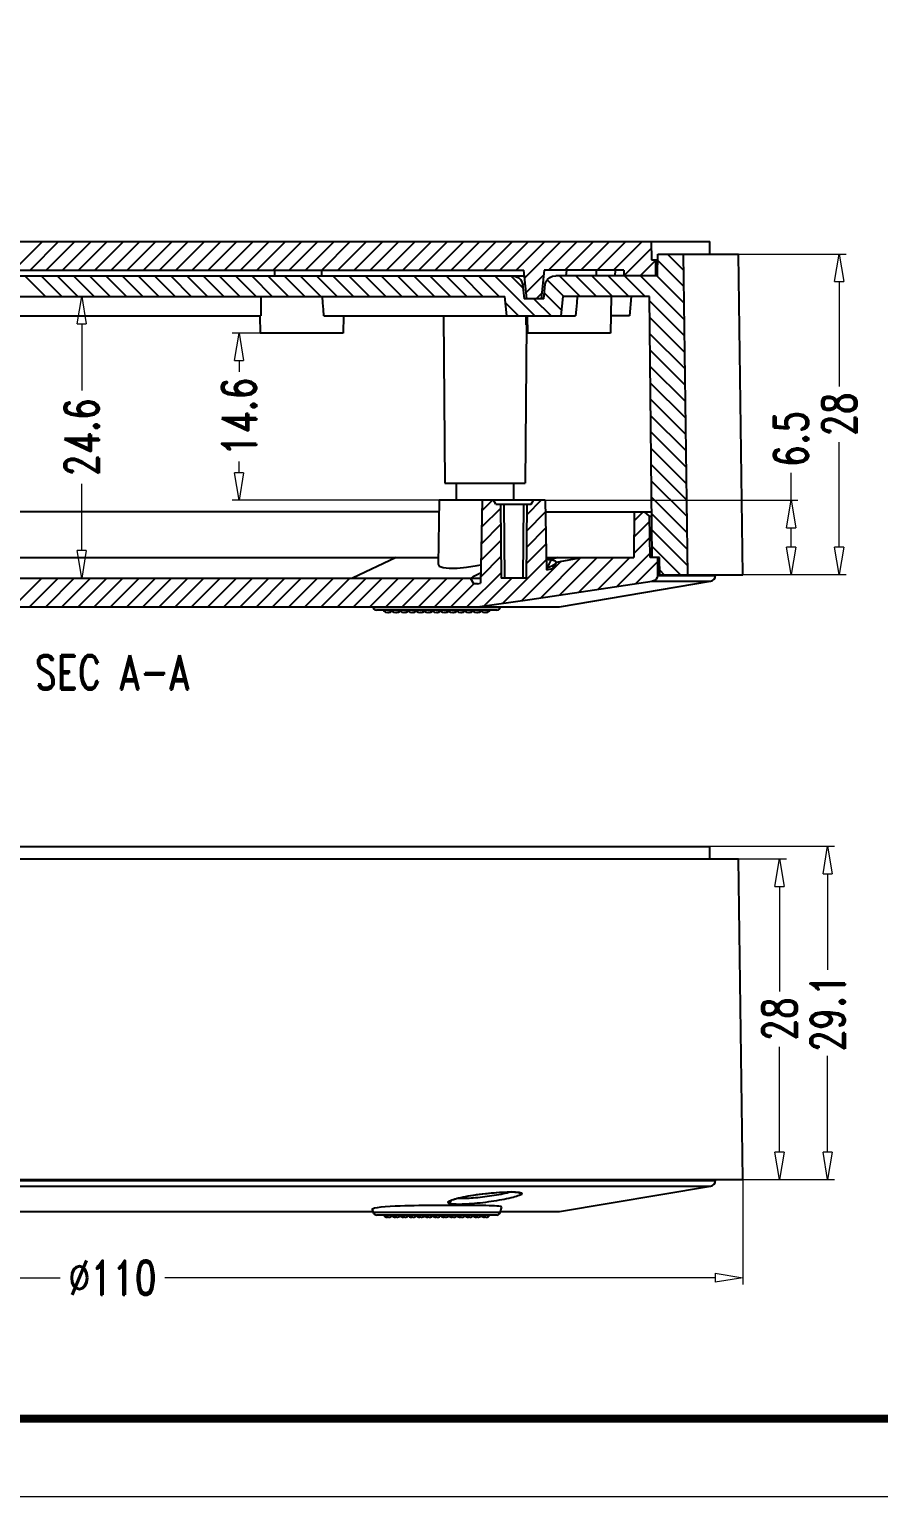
# Model space of a CAD drawing. Header units: millimetres. Extents: x 3608 to 4003, y 1445 to 1719.
# Drawn here: x 3673.8 to 3747.9, y 1444.6 to 1572.8 of the extents above; entities that cross this region are included whole.
import ezdxf
from ezdxf.enums import TextEntityAlignment as Align

# ---------------------------------------------------------------- set-up
doc = ezdxf.new("R2010")
doc.units = ezdxf.units.MM
doc.layers.add('06___PRT_ALL_SURFS', color=7, linetype='Continuous')
for name, color, linetype, lineweight in [('dim', 82, 'Continuous', 9), ('from', 7, 'Continuous', 13), ('hatch', 56, 'Continuous', 9)]:
    doc.layers.add(name, color=color, linetype=linetype, lineweight=lineweight)
doc.styles.add('ROMAND', font='romand.shx', dxfattribs={"width": 0.75, "bigfont": 'gbcbig.shx'})
doc.dimstyles.new('YanXiu', dxfattribs={"dimtxt": 2.5, "dimasz": 2.2, "dimexe": 1, "dimexo": 0, "dimgap": 0.66, "dimtad": 0, "dimzin": 9, "dimdsep": 46, "dimtxsty": 'ROMAND', "dimblk": 'CLOSEDBLANK', "dimcen": 0, "dimclrd": 3, "dimclre": 3, "dimclrt": 7, "dimazin": 2, "dimtfac": 1, "dimtofl": 0, "dimtmove": 0, "dimatfit": 3, "dimldrblk": 'CLOSEDBLANK', "dimfxl": 0, "dimlwd": 5, "dimlwe": 5, "dimarcsym": 0})

# ---------------------------------------------------------------- blocks, each defined once
blk = doc.blocks.new('_ClosedBlank')
at = {"color": 0, "linetype": 'ByBlock', "lineweight": -2}
for p, q in [((-1, 0.167), (0, 0)), ((-1, 0.167), (-1, -0.167)), ((0, 0), (-1, -0.167))]:
    blk.add_line(p, q, dxfattribs=at)
blk = doc.blocks.new('*D6')
at = {"layer": 'Defpoints', "color": 0}
for p in [(3718.81, 1531.65), (3740.28, 1531.65), (3736.06, 1525.15)]:
    blk.add_point(p, dxfattribs=at)
at = {"layer": 'dim', "color": 3, "lineweight": 5}
for p, q in [((3740.28, 1531.65), (3740.28, 1534.05)), ((3718.81, 1531.65), (3740.88, 1531.65)), ((3740.28, 1527.55), (3740.28, 1529.25)), ((3736.06, 1525.15), (3740.88, 1525.15))]:
    blk.add_line(p, q, dxfattribs=at)
at = {"layer": 'dim', "color": 3, "lineweight": 5, "xscale": 2.4, "yscale": 2.4, "zscale": 2.4}
for p, rotation in [((3740.28, 1531.65), 90), ((3740.28, 1525.15), 270)]:
    blk.add_blockref('_ClosedBlank', p, dxfattribs=dict(at, rotation=rotation))
at = {"layer": 'dim', "color": 7, "insert": (3740.28, 1537), "char_height": 3, "attachment_point": 5, "rotation": 90, "style": 'ROMAND'}
blk.add_mtext('6.5', dxfattribs=at)
blk = doc.blocks.new('*D7')
at = {"layer": 'Defpoints', "color": 0}
for p in [(3735.7, 1553.15), (3744.48, 1553.15), (3736.06, 1525.15)]:
    blk.add_point(p, dxfattribs=at)
at = {"layer": 'dim', "color": 3, "lineweight": 5}
for p, q in [((3735.7, 1553.15), (3745.08, 1553.15)), ((3744.48, 1550.75), (3744.48, 1541.57)), ((3744.48, 1527.55), (3744.48, 1536.73)), ((3736.06, 1525.15), (3745.08, 1525.15))]:
    blk.add_line(p, q, dxfattribs=at)
at = {"layer": 'dim', "color": 3, "lineweight": 5, "xscale": 2.4, "yscale": 2.4, "zscale": 2.4}
for p, rotation in [((3744.48, 1553.15), 90), ((3744.48, 1525.15), 270)]:
    blk.add_blockref('_ClosedBlank', p, dxfattribs=dict(at, rotation=rotation))
at = {"layer": 'dim', "color": 7, "insert": (3744.48, 1539.15), "char_height": 3, "attachment_point": 5, "rotation": 90, "style": 'ROMAND'}
blk.add_mtext('28', dxfattribs=at)
blk = doc.blocks.new('*D24')
at = {"layer": 'Defpoints', "color": 0}
for p in [(3626.06, 1472.32), (3736.06, 1472.32), (3736.06, 1463.74)]:
    blk.add_point(p, dxfattribs=at)
at = {"layer": 'dim', "color": 3, "lineweight": 5}
for p, q in [((3626.06, 1472.32), (3626.06, 1463.14)), ((3736.06, 1472.32), (3736.06, 1463.14)), ((3628.46, 1463.74), (3676.5, 1463.74)), ((3733.66, 1463.74), (3685.63, 1463.74))]:
    blk.add_line(p, q, dxfattribs=at)
at = {"layer": 'dim', "color": 3, "lineweight": 5, "xscale": 2.4, "yscale": 2.4, "zscale": 2.4, "rotation": 180}
blk.add_blockref('_ClosedBlank', (3626.06, 1463.74), dxfattribs=at)
at = {"layer": 'dim', "color": 3, "lineweight": 5, "xscale": 2.4, "yscale": 2.4, "zscale": 2.4}
blk.add_blockref('_ClosedBlank', (3736.06, 1463.74), dxfattribs=at)
at = {"layer": 'dim', "color": 7, "insert": (3681.06, 1463.74), "char_height": 3, "attachment_point": 5, "style": 'ROMAND'}
blk.add_mtext('%%c110', dxfattribs=at)
blk = doc.blocks.new('*D25')
at = {"layer": 'Defpoints', "color": 0}
for p in [(3735.7, 1500.32), (3739.27, 1500.32), (3736.06, 1472.32)]:
    blk.add_point(p, dxfattribs=at)
at = {"layer": 'dim', "color": 3, "lineweight": 5}
for p, q in [((3735.7, 1500.32), (3739.87, 1500.32)), ((3739.27, 1497.92), (3739.27, 1488.74)), ((3739.27, 1474.72), (3739.27, 1483.9)), ((3736.06, 1472.32), (3739.87, 1472.32))]:
    blk.add_line(p, q, dxfattribs=at)
at = {"layer": 'dim', "color": 3, "lineweight": 5, "xscale": 2.4, "yscale": 2.4, "zscale": 2.4}
for p, rotation in [((3739.27, 1500.32), 90), ((3739.27, 1472.32), 270)]:
    blk.add_blockref('_ClosedBlank', p, dxfattribs=dict(at, rotation=rotation))
at = {"layer": 'dim', "color": 7, "insert": (3739.27, 1486.32), "char_height": 3, "attachment_point": 5, "rotation": 90, "style": 'ROMAND'}
blk.add_mtext('28', dxfattribs=at)
blk = doc.blocks.new('*D26')
at = {"layer": 'Defpoints', "color": 0}
for p in [(3733.18, 1501.42), (3743.47, 1501.42), (3736.06, 1472.32)]:
    blk.add_point(p, dxfattribs=at)
at = {"layer": 'dim', "color": 3, "lineweight": 5}
for p, q in [((3733.18, 1501.42), (3744.07, 1501.42)), ((3743.47, 1499.02), (3743.47, 1490.63)), ((3743.47, 1474.72), (3743.47, 1483.11)), ((3736.06, 1472.32), (3744.07, 1472.32))]:
    blk.add_line(p, q, dxfattribs=at)
at = {"layer": 'dim', "color": 3, "lineweight": 5, "xscale": 2.4, "yscale": 2.4, "zscale": 2.4}
for p, rotation in [((3743.47, 1501.42), 90), ((3743.47, 1472.32), 270)]:
    blk.add_blockref('_ClosedBlank', p, dxfattribs=dict(at, rotation=rotation))
at = {"layer": 'dim', "color": 7, "insert": (3743.47, 1486.87), "char_height": 3, "attachment_point": 5, "rotation": 90, "style": 'ROMAND'}
blk.add_mtext('29.1', dxfattribs=at)
blk = doc.blocks.new('*D29')
at = {"layer": 'Defpoints', "color": 0}
for p in [(3693.94, 1546.25), (3692.1, 1531.65), (3709.56, 1531.65)]:
    blk.add_point(p, dxfattribs=at)
at = {"layer": 'dim', "color": 3, "lineweight": 5}
for p, q in [((3693.94, 1546.25), (3691.5, 1546.25)), ((3692.1, 1543.85), (3692.1, 1542.87)), ((3692.1, 1534.05), (3692.1, 1535.03)), ((3709.56, 1531.65), (3691.5, 1531.65))]:
    blk.add_line(p, q, dxfattribs=at)
at = {"layer": 'dim', "color": 3, "lineweight": 5, "xscale": 2.4, "yscale": 2.4, "zscale": 2.4}
for p, rotation in [((3692.1, 1546.25), 90), ((3692.1, 1531.65), 270)]:
    blk.add_blockref('_ClosedBlank', p, dxfattribs=dict(at, rotation=rotation))
at = {"layer": 'dim', "color": 7, "insert": (3692.1, 1538.95), "char_height": 3, "attachment_point": 5, "rotation": 90, "style": 'ROMAND'}
blk.add_mtext('14.6', dxfattribs=at)
blk = doc.blocks.new('*D30')
at = {"layer": 'Defpoints', "color": 0}
for p in [(3678.37, 1549.45), (3680.86, 1549.45), (3680.55, 1524.85)]:
    blk.add_point(p, dxfattribs=at)
at = {"layer": 'dim', "color": 3, "lineweight": 5}
for p, q in [((3680.86, 1549.45), (3677.77, 1549.45)), ((3678.37, 1547.05), (3678.37, 1541.23)), ((3678.37, 1527.25), (3678.37, 1533.07)), ((3680.55, 1524.85), (3677.77, 1524.85))]:
    blk.add_line(p, q, dxfattribs=at)
at = {"layer": 'dim', "color": 3, "lineweight": 5, "xscale": 2.4, "yscale": 2.4, "zscale": 2.4}
for p, rotation in [((3678.37, 1549.45), 90), ((3678.37, 1524.85), 270)]:
    blk.add_blockref('_ClosedBlank', p, dxfattribs=dict(at, rotation=rotation))
at = {"layer": 'dim', "color": 7, "insert": (3678.37, 1537.15), "char_height": 3, "attachment_point": 5, "rotation": 90, "style": 'ROMAND'}
blk.add_mtext('24.6', dxfattribs=at)

msp = doc.modelspace()

# ---------------------------------------------------------------- linework, layer by layer
at = {"color": 7, "linetype": 'Continuous'}
for p, q in [((3640.324, 1554.248), (3733.177, 1554.248)), ((3728.07, 1554.248), (3728.101, 1552.648)), ((3733.196, 1553.148), (3733.177, 1554.248)), ((3728.101, 1552.648), (3728.64, 1552.648)), ((3728.461, 1551.248), (3728.474, 1552.648)), ((3728.627, 1551.248), (3728.645, 1553.148)), ((3728.645, 1553.148), (3735.696, 1553.148)), ((3730.848, 1553.148), (3731.25, 1525.148)), ((3736.063, 1525.148), (3735.696, 1553.148)), ((3653.884, 1551.748), (3716.961, 1551.748)), ((3655.297, 1551.248), (3717.012, 1551.248)), ((3695.193, 1551.748), (3695.202, 1551.248)), ((3699.334, 1551.248), (3699.311, 1551.748)), ((3717.216, 1549.248), (3716.961, 1551.748)), ((3718.72, 1551.748), (3718.462, 1549.248)), ((3725.668, 1551.748), (3718.72, 1551.748)), ((3728.627, 1551.248), (3719.75, 1551.248)), ((3720.669, 1551.748), (3720.627, 1551.248)), ((3723.267, 1551.748), (3723.259, 1551.248)), ((3724.93, 1551.748), (3724.886, 1551.248)), ((3725.668, 1551.748), (3725.677, 1551.248)), ((3716.848, 1550.518), (3716.979, 1549.248)), ((3716.848, 1550.518), (3717.087, 1550.518)), ((3718.696, 1549.248), (3718.825, 1550.518)), ((3718.825, 1550.518), (3718.885, 1550.738)), ((3656.134, 1549.448), (3715.289, 1549.448)), ((3699.424, 1548.884), (3699.383, 1549.448)), ((3715.467, 1547.748), (3715.289, 1549.448)), ((3718.696, 1549.248), (3716.979, 1549.248)), ((3720.345, 1549.448), (3720.173, 1547.748)), ((3727.922, 1549.448), (3720.345, 1549.448)), ((3724.578, 1549.448), (3724.523, 1546.248)), ((3726.334, 1549.448), (3726.186, 1547.748)), ((3728.143, 1526.648), (3727.922, 1549.448)), ((3668.122, 1547.748), (3694.004, 1547.748)), ((3693.912, 1547.748), (3693.938, 1546.248)), ((3699.503, 1547.748), (3721.456, 1547.748)), ((3701.214, 1547.748), (3701.188, 1546.248)), ((3709.936, 1547.748), (3710.063, 1533.148)), ((3717.184, 1547.027), (3717.063, 1533.148)), ((3717.155, 1546.964), (3717.16, 1547.748)), ((3717.155, 1546.964), (3717.256, 1547.182)), ((3717.246, 1547.748), (3717.273, 1546.248)), ((3726.186, 1547.748), (3724.549, 1547.748)), ((3701.188, 1546.248), (3693.938, 1546.248)), ((3724.523, 1546.248), (3717.273, 1546.248)), ((3710.063, 1533.148), (3717.063, 1533.148)), ((3711.063, 1533.148), (3711.063, 1531.648)), ((3716.063, 1533.148), (3716.063, 1531.648)), ((3709.563, 1531.648), (3709.466, 1526.076)), ((3718.813, 1531.648), (3709.563, 1531.648)), ((3713.313, 1531.648), (3713.187, 1524.407)), ((3714.524, 1531.298), (3714.322, 1531.648)), ((3717.602, 1531.298), (3717.804, 1531.648)), ((3718.813, 1531.648), (3718.919, 1525.573)), ((3709.546, 1530.648), (3652.58, 1530.648)), ((3714.524, 1531.298), (3717.602, 1531.298)), ((3714.913, 1531.298), (3714.969, 1524.848)), ((3715.213, 1531.298), (3715.269, 1524.848)), ((3716.913, 1531.298), (3716.857, 1524.848)), ((3717.213, 1531.298), (3717.157, 1524.848)), ((3718.83, 1530.648), (3728.104, 1530.648)), ((3726.584, 1530.648), (3726.545, 1526.648)), ((3727.924, 1530.248), (3727.474, 1530.648)), ((3727.977, 1526.648), (3727.924, 1530.248)), ((3727.924, 1530.248), (3728.108, 1530.248)), ((3652.65, 1526.648), (3709.476, 1526.648)), ((3705.812, 1526.648), (3702.001, 1524.848)), ((3718.9, 1526.648), (3726.545, 1526.648)), ((3718.903, 1526.483), (3719.326, 1526.459)), ((3719.326, 1526.459), (3719.129, 1526.069)), ((3719.954, 1526.648), (3719.326, 1526.459)), ((3719.326, 1526.459), (3719.701, 1526.367)), ((3719.813, 1526.242), (3720.898, 1526.443)), ((3720.898, 1526.443), (3722.014, 1526.648)), ((3728.8, 1526.648), (3727.977, 1526.648)), ((3728.634, 1526.648), (3728.619, 1525.067)), ((3728.829, 1525.148), (3728.8, 1526.648)), ((3718.914, 1525.88), (3719.04, 1525.873)), ((3719.04, 1525.873), (3718.914, 1525.836)), ((3718.916, 1525.73), (3719.056, 1525.777)), ((3718.919, 1525.573), (3719.489, 1525.681)), ((3719.129, 1526.069), (3719.04, 1525.873)), ((3719.04, 1525.873), (3719.198, 1525.835)), ((3719.056, 1525.777), (3719.438, 1525.933)), ((3719.438, 1525.933), (3719.712, 1526.093)), ((3719.489, 1525.681), (3719.813, 1526.242)), ((3719.701, 1526.367), (3719.808, 1526.234)), ((3719.712, 1526.093), (3719.795, 1526.183)), ((3728.829, 1525.148), (3736.063, 1525.148)), ((3733.673, 1525.067), (3733.674, 1525.148)), ((3659.505, 1524.848), (3713.194, 1524.848)), ((3712.602, 1524.348), (3712.313, 1524.848)), ((3712.918, 1524.348), (3712.602, 1524.348)), ((3712.918, 1524.348), (3713.187, 1524.407)), ((3717.157, 1524.848), (3714.969, 1524.848)), ((3720.063, 1522.348), (3733.256, 1524.578)), ((3728.158, 1524.578), (3733.256, 1524.578)), ((3728.619, 1525.067), (3733.673, 1525.067)), ((3659.505, 1522.348), (3720.063, 1522.348)), ((3703.778, 1522.348), (3703.799, 1522.27)), ((3706.119, 1522.048), (3706.178, 1521.969)), ((3706.178, 1521.969), (3706.31, 1521.88)), ((3706.31, 1521.88), (3706.465, 1521.848)), ((3706.826, 1522.048), (3706.886, 1521.969)), ((3706.886, 1521.969), (3707.017, 1521.88)), ((3707.017, 1521.88), (3707.172, 1521.848)), ((3707.533, 1522.048), (3707.593, 1521.969)), ((3707.593, 1521.969), (3707.724, 1521.88)), ((3707.724, 1521.88), (3707.879, 1521.848)), ((3708.24, 1522.048), (3708.3, 1521.969)), ((3708.3, 1521.969), (3708.431, 1521.88)), ((3708.431, 1521.88), (3708.587, 1521.848)), ((3711.809, 1521.969), (3711.869, 1522.048)), ((3711.966, 1521.88), (3712.122, 1521.848)), ((3713.93, 1521.969), (3713.99, 1522.048)), ((3714.606, 1522.048), (3714.743, 1522.081)), ((3714.743, 1522.081), (3714.849, 1522.172)), ((3714.849, 1522.172), (3714.896, 1522.27)), ((3714.896, 1522.27), (3714.917, 1522.348)), ((3628.95, 1501.416), (3733.176, 1501.416)), ((3733.196, 1500.316), (3733.177, 1501.416)), ((3626.43, 1500.316), (3735.696, 1500.316)), ((3736.063, 1472.316), (3735.696, 1500.316)), ((3626.063, 1472.316), (3736.063, 1472.316)), ((3628.453, 1472.235), (3733.673, 1472.235)), ((3628.87, 1471.747), (3733.256, 1471.747)), ((3733.674, 1472.316), (3733.673, 1472.235)), ((3713.764, 1470.82), (3713.563, 1470.794)), ((3658.348, 1469.516), (3703.778, 1469.516)), ((3714.896, 1469.516), (3720.063, 1469.516))]:
    msp.add_line(p, q, dxfattribs=at)
at = {"color": 40, "linetype": 'Continuous'}
for p, q in [((3674.942, 1554.248), (3672.442, 1551.748)), ((3676.357, 1554.248), (3673.857, 1551.748)), ((3677.771, 1554.248), (3675.271, 1551.748)), ((3679.185, 1554.248), (3676.685, 1551.748)), ((3680.599, 1554.248), (3678.099, 1551.748)), ((3682.013, 1554.248), (3679.513, 1551.748)), ((3683.428, 1554.248), (3680.928, 1551.748)), ((3684.842, 1554.248), (3682.342, 1551.748)), ((3686.256, 1554.248), (3683.756, 1551.748)), ((3687.67, 1554.248), (3685.17, 1551.748)), ((3689.085, 1554.248), (3686.585, 1551.748)), ((3690.499, 1554.248), (3687.999, 1551.748)), ((3691.913, 1554.248), (3689.413, 1551.748)), ((3693.327, 1554.248), (3690.827, 1551.748)), ((3694.741, 1554.248), (3692.241, 1551.748)), ((3696.156, 1554.248), (3693.656, 1551.748)), ((3697.57, 1554.248), (3695.07, 1551.748)), ((3698.984, 1554.248), (3696.484, 1551.748)), ((3700.398, 1554.248), (3697.898, 1551.748)), ((3701.812, 1554.248), (3699.312, 1551.748)), ((3703.227, 1554.248), (3700.727, 1551.748)), ((3704.641, 1554.248), (3702.141, 1551.748)), ((3706.055, 1554.248), (3703.555, 1551.748)), ((3707.469, 1554.248), (3704.969, 1551.748)), ((3708.884, 1554.248), (3706.384, 1551.748)), ((3710.298, 1554.248), (3707.798, 1551.748)), ((3711.712, 1554.248), (3709.212, 1551.748)), ((3713.126, 1554.248), (3710.626, 1551.748)), ((3714.54, 1554.248), (3712.04, 1551.748)), ((3715.955, 1554.248), (3713.455, 1551.748)), ((3717.369, 1554.248), (3714.869, 1551.748)), ((3718.783, 1554.248), (3716.283, 1551.748)), ((3720.197, 1554.248), (3717.029, 1551.08)), ((3721.611, 1554.248), (3719.111, 1551.748)), ((3723.026, 1554.248), (3720.526, 1551.748)), ((3724.44, 1554.248), (3721.94, 1551.748)), ((3725.854, 1554.248), (3723.354, 1551.748)), ((3727.268, 1554.248), (3724.768, 1551.748)), ((3728.082, 1553.647), (3725.683, 1551.248)), ((3728.474, 1552.625), (3727.097, 1551.248)), ((3728.639, 1552.582), (3730.889, 1550.333)), ((3729.487, 1553.148), (3730.868, 1551.767)), ((3673.405, 1551.248), (3675.205, 1549.448)), ((3674.819, 1551.248), (3676.619, 1549.448)), ((3676.233, 1551.248), (3678.033, 1549.448)), ((3677.647, 1551.248), (3679.447, 1549.448)), ((3679.062, 1551.248), (3680.862, 1549.448)), ((3680.476, 1551.248), (3682.276, 1549.448)), ((3681.89, 1551.248), (3683.69, 1549.448)), ((3683.304, 1551.248), (3685.104, 1549.448)), ((3684.718, 1551.248), (3686.518, 1549.448)), ((3686.133, 1551.248), (3687.933, 1549.448)), ((3687.547, 1551.248), (3689.347, 1549.448)), ((3688.961, 1551.248), (3690.761, 1549.448)), ((3690.375, 1551.248), (3692.175, 1549.448)), ((3691.79, 1551.248), (3693.59, 1549.448)), ((3693.204, 1551.248), (3695.004, 1549.448)), ((3694.618, 1551.248), (3696.418, 1549.448)), ((3696.032, 1551.248), (3697.832, 1549.448)), ((3697.446, 1551.248), (3699.246, 1549.448)), ((3698.861, 1551.248), (3700.661, 1549.448)), ((3700.275, 1551.248), (3702.075, 1549.448)), ((3701.689, 1551.248), (3703.489, 1549.448)), ((3703.103, 1551.248), (3704.903, 1549.448)), ((3704.517, 1551.248), (3706.317, 1549.448)), ((3705.932, 1551.248), (3707.732, 1549.448)), ((3707.346, 1551.248), (3709.146, 1549.448)), ((3708.76, 1551.248), (3710.56, 1549.448)), ((3710.174, 1551.248), (3711.974, 1549.448)), ((3711.588, 1551.248), (3713.388, 1549.448)), ((3713.003, 1551.248), (3714.803, 1549.448)), ((3714.417, 1551.248), (3717.917, 1547.748)), ((3715.831, 1551.248), (3716.881, 1550.198)), ((3718.675, 1551.311), (3717.16, 1549.797)), ((3718.998, 1550.909), (3720.46, 1549.448)), ((3720.074, 1551.248), (3721.874, 1549.448)), ((3721.488, 1551.248), (3723.288, 1549.448)), ((3722.902, 1551.248), (3724.702, 1549.448)), ((3724.316, 1551.248), (3726.116, 1549.448)), ((3725.731, 1551.248), (3727.531, 1549.448)), ((3727.145, 1551.248), (3730.93, 1547.463)), ((3728.559, 1551.248), (3730.909, 1548.898)), ((3718.512, 1549.734), (3718.026, 1549.248)), ((3718.747, 1549.747), (3720.225, 1548.268)), ((3715.346, 1548.905), (3716.503, 1547.748)), ((3717.831, 1549.248), (3719.331, 1547.748)), ((3727.926, 1549.053), (3730.95, 1546.028)), ((3727.94, 1547.624), (3730.971, 1544.593)), ((3727.954, 1546.196), (3730.992, 1543.159)), ((3727.968, 1544.768), (3731.012, 1541.724)), ((3727.981, 1543.34), (3731.033, 1540.289)), ((3727.995, 1541.912), (3731.053, 1538.854)), ((3728.009, 1540.484), (3731.074, 1537.419)), ((3728.023, 1539.056), (3731.095, 1535.984)), ((3728.037, 1537.628), (3731.115, 1534.55)), ((3728.051, 1536.2), (3731.136, 1533.115)), ((3728.064, 1534.772), (3731.156, 1531.68)), ((3728.078, 1533.344), (3731.177, 1530.245)), ((3714.223, 1531.648), (3713.297, 1530.722)), ((3718.465, 1531.648), (3717.205, 1530.388)), ((3728.092, 1531.916), (3731.198, 1528.81)), ((3714.916, 1530.927), (3713.272, 1529.283)), ((3718.831, 1530.6), (3717.193, 1528.961)), ((3727.365, 1530.648), (3726.576, 1529.859)), ((3728.106, 1530.488), (3731.218, 1527.376)), ((3714.928, 1529.526), (3713.247, 1527.844)), ((3718.856, 1529.21), (3717.18, 1527.535)), ((3727.931, 1529.8), (3726.562, 1528.431)), ((3728.12, 1529.06), (3731.239, 1525.941)), ((3714.941, 1528.124), (3713.222, 1526.404)), ((3718.88, 1527.82), (3717.168, 1526.108)), ((3727.951, 1528.406), (3726.548, 1527.003)), ((3714.953, 1526.722), (3713.196, 1524.965)), ((3718.904, 1526.43), (3715.135, 1522.661)), ((3721.936, 1526.634), (3718.434, 1523.131)), ((3723.365, 1526.648), (3720.09, 1523.373)), ((3724.779, 1526.648), (3721.747, 1523.616)), ((3726.193, 1526.648), (3723.408, 1523.863)), ((3727.971, 1527.012), (3725.073, 1524.113)), ((3728.133, 1527.632), (3730.617, 1525.148)), ((3714.965, 1525.32), (3711.994, 1522.348)), ((3720.202, 1526.314), (3716.781, 1522.893)), ((3728.63, 1526.257), (3726.738, 1524.364)), ((3728.822, 1525.53), (3729.203, 1525.148)), ((3674.896, 1524.848), (3672.396, 1522.348)), ((3676.31, 1524.848), (3673.81, 1522.348)), ((3677.724, 1524.848), (3675.224, 1522.348)), ((3679.138, 1524.848), (3676.638, 1522.348)), ((3680.552, 1524.848), (3678.052, 1522.348)), ((3681.967, 1524.848), (3679.467, 1522.348)), ((3683.381, 1524.848), (3680.881, 1522.348)), ((3684.795, 1524.848), (3682.295, 1522.348)), ((3686.209, 1524.848), (3683.709, 1522.348)), ((3687.624, 1524.848), (3685.124, 1522.348)), ((3689.038, 1524.848), (3686.538, 1522.348)), ((3690.452, 1524.848), (3687.952, 1522.348)), ((3691.866, 1524.848), (3689.366, 1522.348)), ((3693.28, 1524.848), (3690.78, 1522.348)), ((3694.695, 1524.848), (3692.195, 1522.348)), ((3696.109, 1524.848), (3693.609, 1522.348)), ((3697.523, 1524.848), (3695.023, 1522.348)), ((3698.937, 1524.848), (3696.437, 1522.348)), ((3700.351, 1524.848), (3697.851, 1522.348)), ((3701.766, 1524.848), (3699.266, 1522.348)), ((3703.18, 1524.848), (3700.68, 1522.348)), ((3704.594, 1524.848), (3702.094, 1522.348)), ((3706.008, 1524.848), (3703.508, 1522.348)), ((3707.423, 1524.848), (3704.923, 1522.348)), ((3708.837, 1524.848), (3706.337, 1522.348)), ((3710.251, 1524.848), (3707.751, 1522.348)), ((3711.665, 1524.848), (3709.165, 1522.348)), ((3712.594, 1524.362), (3710.579, 1522.348)), ((3715.908, 1524.848), (3713.488, 1522.428))]:
    msp.add_line(p, q, dxfattribs=at)
at = {"color": 7, "linetype": 'Continuous'}
for points in [[(3715.903, 1551.248), (3716.118, 1551.227), (3716.326, 1551.164), (3716.513, 1551.061), (3716.672, 1550.917), (3716.789, 1550.735), (3716.848, 1550.518)], [(3718.885, 1550.738), (3719.018, 1550.939), (3719.215, 1551.101), (3719.464, 1551.209), (3719.75, 1551.248)], [(3694.014, 1549.448), (3694.01, 1548.884), (3694.006, 1548.317), (3694.004, 1547.748)], [(3699.503, 1547.748), (3699.464, 1548.317), (3699.424, 1548.884)], [(3721.622, 1549.448), (3721.567, 1548.884), (3721.511, 1548.317), (3721.456, 1547.748)], [(3709.466, 1526.076), (3709.575, 1525.895), (3709.902, 1525.77), (3710.429, 1525.71), (3711.13, 1525.72), (3711.958, 1525.799), (3712.873, 1525.94), (3713.215, 1526.009)], [(3712.386, 1524.848), (3712.644, 1525.042), (3713.101, 1525.277), (3713.203, 1525.317)], [(3712.918, 1522.348), (3717.477, 1522.991), (3722.543, 1523.732), (3728.158, 1524.578)], [(3728.619, 1525.067), (3728.587, 1524.903), (3728.493, 1524.754), (3728.345, 1524.64), (3728.158, 1524.578)], [(3703.799, 1522.27), (3703.845, 1522.172), (3703.952, 1522.081), (3704.089, 1522.048)], [(3704.705, 1522.048), (3704.764, 1521.969), (3704.895, 1521.88), (3705.051, 1521.848)], [(3705.158, 1521.848), (3705.314, 1521.88), (3705.445, 1521.969), (3705.458, 1521.987)], [(3705.412, 1522.048), (3705.471, 1521.969), (3705.603, 1521.88), (3705.758, 1521.848)], [(3705.865, 1521.848), (3706.021, 1521.88), (3706.152, 1521.969), (3706.165, 1521.987)], [(3706.572, 1521.848), (3706.728, 1521.88), (3706.859, 1521.969), (3706.872, 1521.987)], [(3707.28, 1521.848), (3707.435, 1521.88), (3707.566, 1521.969), (3707.58, 1521.987)], [(3707.987, 1521.848), (3708.142, 1521.88), (3708.273, 1521.969), (3708.287, 1521.987)], [(3708.694, 1521.848), (3708.849, 1521.88), (3708.981, 1521.969), (3708.994, 1521.987)], [(3708.947, 1522.048), (3709.007, 1521.969), (3709.138, 1521.88), (3709.294, 1521.848)], [(3709.401, 1521.848), (3709.557, 1521.88), (3709.688, 1521.969), (3709.701, 1521.987)], [(3709.654, 1522.048), (3709.714, 1521.969), (3709.845, 1521.88), (3710.001, 1521.848)], [(3710.108, 1521.848), (3710.264, 1521.88), (3710.395, 1521.969), (3710.408, 1521.987)], [(3710.362, 1522.048), (3710.421, 1521.969), (3710.552, 1521.88), (3710.708, 1521.848)], [(3710.815, 1521.848), (3710.971, 1521.88), (3711.102, 1521.969), (3711.115, 1521.987)], [(3711.069, 1522.048), (3711.128, 1521.969), (3711.259, 1521.88), (3711.415, 1521.848)], [(3711.522, 1521.848), (3711.678, 1521.88), (3711.809, 1521.969)], [(3711.822, 1521.987), (3711.835, 1521.969), (3711.966, 1521.88)], [(3712.229, 1521.848), (3712.385, 1521.88), (3712.516, 1521.969), (3712.529, 1521.987)], [(3712.483, 1522.048), (3712.542, 1521.969), (3712.674, 1521.88), (3712.829, 1521.848)], [(3712.936, 1521.848), (3713.092, 1521.88), (3713.223, 1521.969), (3713.236, 1521.987)], [(3713.19, 1522.048), (3713.25, 1521.969), (3713.381, 1521.88), (3713.536, 1521.848)], [(3713.644, 1521.848), (3713.799, 1521.88), (3713.93, 1521.969)], [(3715.022, 1469.907), (3715.01, 1469.929), (3714.929, 1469.958), (3714.786, 1469.981), (3714.603, 1469.998), (3714.394, 1470.012), (3714.166, 1470.023), (3713.918, 1470.032), (3713.643, 1470.039), (3713.333, 1470.045), (3712.979, 1470.051), (3712.568, 1470.055), (3712.102, 1470.059), (3711.589, 1470.061), (3711.039, 1470.062), (3710.461, 1470.061), (3709.873, 1470.06), (3709.293, 1470.056), (3708.744, 1470.052), (3708.245, 1470.047), (3707.792, 1470.04), (3707.371, 1470.033), (3706.968, 1470.024), (3706.568, 1470.014), (3706.156, 1470.001), (3705.725, 1469.983), (3705.283, 1469.96), (3704.859, 1469.931), (3704.482, 1469.896), (3704.166, 1469.854), (3703.932, 1469.808)], [(3710.329, 1470.317), (3710.339, 1470.349), (3710.367, 1470.383), (3710.414, 1470.419), (3710.479, 1470.457), (3710.564, 1470.496), (3710.668, 1470.537), (3710.79, 1470.579), (3710.932, 1470.622)], [(3710.329, 1470.317), (3710.546, 1470.396), (3710.644, 1470.503)], [(3713.623, 1470.324), (3713.377, 1470.294), (3713.132, 1470.266), (3712.89, 1470.241), (3712.652, 1470.218), (3712.421, 1470.199), (3712.195, 1470.182), (3711.978, 1470.168), (3711.77, 1470.158), (3711.572, 1470.151), (3711.385, 1470.147), (3711.21, 1470.147), (3711.049, 1470.15), (3710.903, 1470.156), (3710.771, 1470.166), (3710.656, 1470.179), (3710.557, 1470.195), (3710.475, 1470.214), (3710.411, 1470.236), (3710.366, 1470.26), (3710.338, 1470.288), (3710.329, 1470.317)], [(3710.635, 1470.501), (3710.628, 1470.495), (3710.635, 1470.498), (3710.704, 1470.531), (3710.828, 1470.577), (3711.001, 1470.632), (3711.219, 1470.691), (3711.482, 1470.753), (3711.788, 1470.817), (3712.135, 1470.882), (3712.519, 1470.946), (3712.936, 1471.007), (3713.381, 1471.065), (3713.607, 1471.091)], [(3710.932, 1470.622), (3711.091, 1470.666), (3711.266, 1470.71), (3711.457, 1470.754), (3711.661, 1470.797), (3711.878, 1470.839), (3712.105, 1470.881), (3712.342, 1470.921), (3712.587, 1470.96), (3712.838, 1470.996), (3713.092, 1471.031), (3713.349, 1471.064), (3713.607, 1471.094)], [(3713.563, 1470.794), (3713.353, 1470.768), (3713.145, 1470.744), (3712.94, 1470.723), (3712.739, 1470.704), (3712.543, 1470.688), (3712.353, 1470.674), (3712.17, 1470.663), (3711.995, 1470.654), (3711.828, 1470.648), (3711.671, 1470.645), (3711.524, 1470.645), (3711.388, 1470.647), (3711.263, 1470.653), (3711.151, 1470.661), (3711.119, 1470.664)], [(3713.607, 1471.094), (3713.859, 1471.121), (3714.109, 1471.146), (3714.356, 1471.167), (3714.598, 1471.187), (3714.834, 1471.203), (3715.061, 1471.216), (3715.279, 1471.227), (3715.487, 1471.234), (3715.683, 1471.239), (3715.866, 1471.24), (3716.036, 1471.238), (3716.19, 1471.233)], [(3713.607, 1471.091), (3713.758, 1471.107), (3714.155, 1471.147), (3714.533, 1471.179), (3714.887, 1471.203), (3715.213, 1471.22), (3715.507, 1471.23), (3715.768, 1471.234), (3715.994, 1471.232), (3716.183, 1471.225), (3716.334, 1471.214), (3716.446, 1471.2), (3716.513, 1471.186), (3716.521, 1471.184)], [(3716.64, 1470.957), (3716.551, 1470.919), (3716.445, 1470.879), (3716.32, 1470.838), (3716.177, 1470.797), (3716.018, 1470.754), (3715.844, 1470.711), (3715.656, 1470.668), (3715.456, 1470.625), (3715.246, 1470.583), (3715.028, 1470.541), (3714.802, 1470.501), (3714.57, 1470.462), (3714.334, 1470.424), (3714.096, 1470.389), (3713.858, 1470.355), (3713.623, 1470.324)], [(3715.878, 1471.233), (3715.787, 1471.207), (3715.646, 1471.169), (3715.491, 1471.13), (3715.325, 1471.092), (3715.149, 1471.054), (3714.965, 1471.017), (3714.774, 1470.981), (3714.578, 1470.946), (3714.377, 1470.912), (3714.173, 1470.879), (3713.968, 1470.849), (3713.764, 1470.82)], [(3716.19, 1471.233), (3716.329, 1471.225), (3716.451, 1471.214), (3716.555, 1471.2), (3716.642, 1471.183), (3716.709, 1471.164), (3716.758, 1471.141), (3716.787, 1471.116), (3716.797, 1471.089)], [(3716.797, 1471.089), (3716.633, 1471.103), (3716.49, 1471.182), (3716.481, 1471.193)], [(3716.797, 1471.089), (3716.787, 1471.059), (3716.758, 1471.027), (3716.709, 1470.993), (3716.64, 1470.957)], [(3703.932, 1469.808), (3703.791, 1469.762), (3703.731, 1469.715), (3703.729, 1469.697)]]:
    msp.add_lwpolyline(points, dxfattribs=at)
for centre in [(3733.173, 1525.071), (3733.173, 1472.24)]:
    msp.add_arc(centre, 0.5, 279.5945, 359.5, dxfattribs=at)
at = {"layer": '06___PRT_ALL_SURFS', "color": 7, "linetype": 'Continuous'}
for p, q in [((3712.626, 1522.27), (3703.799, 1522.27)), ((3714.606, 1522.048), (3704.089, 1522.048)), ((3705.158, 1521.848), (3705.051, 1521.848)), ((3705.143, 1521.848), (3705.239, 1521.872)), ((3705.865, 1521.848), (3705.758, 1521.848)), ((3705.85, 1521.848), (3705.946, 1521.872)), ((3706.572, 1521.848), (3706.465, 1521.848)), ((3706.557, 1521.848), (3706.654, 1521.872)), ((3707.28, 1521.848), (3707.172, 1521.848)), ((3707.264, 1521.848), (3707.361, 1521.872)), ((3707.987, 1521.848), (3707.879, 1521.848)), ((3707.971, 1521.848), (3708.068, 1521.872)), ((3708.694, 1521.848), (3708.587, 1521.848)), ((3708.678, 1521.848), (3708.775, 1521.872)), ((3709.401, 1521.848), (3709.294, 1521.848)), ((3709.385, 1521.848), (3709.482, 1521.872)), ((3710.108, 1521.848), (3710.001, 1521.848)), ((3710.092, 1521.848), (3710.189, 1521.872)), ((3710.815, 1521.848), (3710.708, 1521.848)), ((3710.799, 1521.848), (3710.896, 1521.872)), ((3711.522, 1521.848), (3711.415, 1521.848)), ((3711.507, 1521.848), (3711.603, 1521.872)), ((3712.229, 1521.848), (3712.122, 1521.848)), ((3712.214, 1521.848), (3712.31, 1521.872)), ((3713.102, 1522.27), (3712.626, 1522.27)), ((3712.936, 1521.848), (3712.829, 1521.848)), ((3712.921, 1521.848), (3713.017, 1521.872)), ((3714.896, 1522.27), (3713.102, 1522.27)), ((3713.644, 1521.848), (3713.536, 1521.848)), ((3713.628, 1521.848), (3713.725, 1521.872)), ((3720.063, 1469.516), (3733.256, 1471.747)), ((3703.729, 1469.697), (3703.799, 1469.438)), ((3704.136, 1469.439), (3703.799, 1469.438)), ((3703.799, 1469.438), (3703.845, 1469.341)), ((3703.845, 1469.341), (3703.952, 1469.249)), ((3703.952, 1469.249), (3704.089, 1469.216)), ((3714.606, 1469.216), (3704.089, 1469.216)), ((3714.896, 1469.438), (3704.136, 1469.439)), ((3705.067, 1469.016), (3704.97, 1469.04)), ((3705.158, 1469.016), (3705.051, 1469.016)), ((3705.603, 1469.048), (3705.758, 1469.016)), ((3705.774, 1469.016), (3705.677, 1469.04)), ((3705.865, 1469.016), (3705.758, 1469.016)), ((3706.31, 1469.048), (3706.465, 1469.016)), ((3706.481, 1469.016), (3706.384, 1469.04)), ((3706.572, 1469.016), (3706.465, 1469.016)), ((3707.017, 1469.048), (3707.172, 1469.016)), ((3707.188, 1469.016), (3707.091, 1469.04)), ((3707.28, 1469.016), (3707.172, 1469.016)), ((3707.724, 1469.048), (3707.879, 1469.016)), ((3707.895, 1469.016), (3707.798, 1469.04)), ((3707.987, 1469.016), (3707.879, 1469.016)), ((3708.431, 1469.048), (3708.587, 1469.016)), ((3708.602, 1469.016), (3708.506, 1469.04)), ((3708.694, 1469.016), (3708.587, 1469.016)), ((3709.138, 1469.048), (3709.294, 1469.016)), ((3709.309, 1469.016), (3709.213, 1469.04)), ((3709.401, 1469.016), (3709.294, 1469.016)), ((3709.845, 1469.048), (3710.001, 1469.016)), ((3710.017, 1469.016), (3709.92, 1469.04)), ((3710.108, 1469.016), (3710.001, 1469.016)), ((3710.552, 1469.048), (3710.708, 1469.016)), ((3710.724, 1469.016), (3710.627, 1469.04)), ((3710.815, 1469.016), (3710.708, 1469.016)), ((3711.259, 1469.048), (3711.415, 1469.016)), ((3711.431, 1469.016), (3711.334, 1469.04)), ((3711.522, 1469.016), (3711.415, 1469.016)), ((3711.966, 1469.048), (3712.122, 1469.016)), ((3712.138, 1469.016), (3712.041, 1469.04)), ((3712.229, 1469.016), (3712.122, 1469.016)), ((3712.674, 1469.048), (3712.829, 1469.016)), ((3712.845, 1469.016), (3712.748, 1469.04)), ((3712.936, 1469.016), (3712.829, 1469.016)), ((3713.381, 1469.048), (3713.536, 1469.016)), ((3713.552, 1469.016), (3713.455, 1469.04)), ((3713.644, 1469.016), (3713.536, 1469.016)), ((3713.93, 1469.138), (3713.99, 1469.216)), ((3714.896, 1469.438), (3715.022, 1469.907))]:
    msp.add_line(p, q, dxfattribs=at)
for points in [[(3705.239, 1521.872), (3705.324, 1521.942), (3705.388, 1522.048)], [(3705.946, 1521.872), (3706.031, 1521.942), (3706.095, 1522.048)], [(3706.654, 1521.872), (3706.739, 1521.942), (3706.802, 1522.048)], [(3707.361, 1521.872), (3707.446, 1521.942), (3707.509, 1522.048)], [(3708.068, 1521.872), (3708.153, 1521.942), (3708.216, 1522.048)], [(3708.775, 1521.872), (3708.86, 1521.942), (3708.923, 1522.048)], [(3709.482, 1521.872), (3709.567, 1521.942), (3709.63, 1522.048)], [(3710.189, 1521.872), (3710.274, 1521.942), (3710.337, 1522.048)], [(3710.896, 1521.872), (3710.981, 1521.942), (3711.044, 1522.048)], [(3711.603, 1521.872), (3711.688, 1521.942), (3711.751, 1522.048)], [(3712.31, 1521.872), (3712.395, 1521.942), (3712.459, 1522.048)], [(3713.017, 1521.872), (3713.103, 1521.942), (3713.166, 1522.048)], [(3713.725, 1521.872), (3713.81, 1521.942), (3713.873, 1522.048)], [(3704.705, 1469.216), (3704.764, 1469.138), (3704.895, 1469.048), (3705.051, 1469.016)], [(3704.97, 1469.04), (3704.885, 1469.11), (3704.822, 1469.216)], [(3705.158, 1469.016), (3705.314, 1469.048), (3705.445, 1469.138), (3705.458, 1469.155)], [(3705.458, 1469.155), (3705.471, 1469.138), (3705.603, 1469.048)], [(3705.677, 1469.04), (3705.592, 1469.11), (3705.529, 1469.216)], [(3705.865, 1469.016), (3706.021, 1469.048), (3706.152, 1469.138), (3706.165, 1469.155)], [(3706.165, 1469.155), (3706.178, 1469.138), (3706.31, 1469.048)], [(3706.384, 1469.04), (3706.299, 1469.11), (3706.236, 1469.216)], [(3706.572, 1469.016), (3706.728, 1469.048), (3706.859, 1469.138), (3706.872, 1469.155)], [(3706.872, 1469.155), (3706.886, 1469.138), (3707.017, 1469.048)], [(3707.091, 1469.04), (3707.006, 1469.11), (3706.943, 1469.216)], [(3707.28, 1469.016), (3707.435, 1469.048), (3707.566, 1469.138), (3707.58, 1469.155)], [(3707.58, 1469.155), (3707.593, 1469.138), (3707.724, 1469.048)], [(3707.798, 1469.04), (3707.713, 1469.11), (3707.65, 1469.216)], [(3707.987, 1469.016), (3708.142, 1469.048), (3708.273, 1469.138), (3708.287, 1469.155)], [(3708.287, 1469.155), (3708.3, 1469.138), (3708.431, 1469.048)], [(3708.506, 1469.04), (3708.42, 1469.11), (3708.357, 1469.216)], [(3708.694, 1469.016), (3708.849, 1469.048), (3708.981, 1469.138), (3708.994, 1469.155)], [(3708.994, 1469.155), (3709.007, 1469.138), (3709.138, 1469.048)], [(3709.213, 1469.04), (3709.128, 1469.11), (3709.064, 1469.216)], [(3709.401, 1469.016), (3709.557, 1469.048), (3709.688, 1469.138), (3709.701, 1469.155)], [(3709.701, 1469.155), (3709.714, 1469.138), (3709.845, 1469.048)], [(3709.92, 1469.04), (3709.835, 1469.11), (3709.772, 1469.216)], [(3710.108, 1469.016), (3710.264, 1469.048), (3710.395, 1469.138), (3710.408, 1469.155)], [(3710.408, 1469.155), (3710.421, 1469.138), (3710.552, 1469.048)], [(3710.627, 1469.04), (3710.542, 1469.11), (3710.479, 1469.216)], [(3710.815, 1469.016), (3710.971, 1469.048), (3711.102, 1469.138), (3711.115, 1469.155)], [(3711.115, 1469.155), (3711.128, 1469.138), (3711.259, 1469.048)], [(3711.334, 1469.04), (3711.249, 1469.11), (3711.186, 1469.216)], [(3711.522, 1469.016), (3711.678, 1469.048), (3711.809, 1469.138), (3711.822, 1469.155)], [(3711.822, 1469.155), (3711.835, 1469.138), (3711.966, 1469.048)], [(3712.041, 1469.04), (3711.956, 1469.11), (3711.893, 1469.216)], [(3712.229, 1469.016), (3712.385, 1469.048), (3712.516, 1469.138), (3712.529, 1469.155)], [(3712.529, 1469.155), (3712.542, 1469.138), (3712.674, 1469.048)], [(3712.748, 1469.04), (3712.663, 1469.11), (3712.6, 1469.216)], [(3712.936, 1469.016), (3713.092, 1469.048), (3713.223, 1469.138), (3713.236, 1469.155)], [(3713.236, 1469.155), (3713.25, 1469.138), (3713.381, 1469.048)], [(3713.455, 1469.04), (3713.37, 1469.11), (3713.307, 1469.216)], [(3713.644, 1469.016), (3713.799, 1469.048), (3713.93, 1469.138)], [(3714.606, 1469.216), (3714.743, 1469.249), (3714.849, 1469.341), (3714.896, 1469.438)]]:
    msp.add_lwpolyline(points, dxfattribs=at)
for centre, start, end in [((3705.051, 1469.416), 210.00003, 270), ((3705.158, 1469.416), 270, 329.99997), ((3705.758, 1469.416), 221.05848, 270), ((3705.865, 1469.416), 270, 329.99997), ((3706.465, 1469.416), 221.05848, 270), ((3706.572, 1469.416), 270, 318.94152), ((3707.172, 1469.416), 210.00003, 270), ((3707.28, 1469.416), 270, 329.99997), ((3707.879, 1469.416), 221.05848, 270), ((3707.987, 1469.416), 270, 329.99997), ((3708.587, 1469.416), 221.05848, 270), ((3708.694, 1469.416), 270, 329.99997), ((3709.294, 1469.416), 221.05848, 270), ((3709.401, 1469.416), 270, 329.99997), ((3710.001, 1469.416), 221.05848, 270), ((3710.108, 1469.416), 270, 329.99997), ((3710.708, 1469.416), 221.05848, 270), ((3710.815, 1469.416), 270, 329.99997), ((3711.415, 1469.416), 221.05848, 270), ((3711.522, 1469.416), 270, 329.99997), ((3712.122, 1469.416), 221.05848, 270), ((3712.229, 1469.416), 270, 329.99997), ((3712.829, 1469.416), 221.05848, 270), ((3712.936, 1469.416), 270, 329.99997), ((3713.536, 1469.416), 221.05848, 270), ((3713.644, 1469.416), 270, 329.99997)]:
    msp.add_arc(centre, 0.4, start, end, dxfattribs=at)
at = {"layer": 'from'}
msp.add_lwpolyline([(3607.872, 1444.617), (4003.339, 1444.617), (4003.339, 1719.431), (3607.872, 1719.431)], close=True, dxfattribs=at)
at = {"layer": 'from', "const_width": 0.682}
msp.add_lwpolyline([(3614.687, 1451.432), (3614.687, 1712.615), (3996.523, 1712.615), (3996.523, 1451.432), (3614.687, 1451.432)], dxfattribs=at)

# ---------------------------------------------------------------- texts
at = {"layer": 'hatch', "color": 6, "style": 'ROMAND', "width": 0.75}
msp.add_text('SEC A-A', height=3, dxfattribs=at).set_placement((3681.063, 1516.629), align=Align.MIDDLE)

# ---------------------------------------------------------------- dimensions: what is measured, and where the dimension line sits
at = {"layer": 'dim'}
for base, p1, p2, picture, middle in [((3744.477, 1553.148), (3736.063, 1525.148), (3735.696, 1553.148), '*D7', (3744.477, 1539.148)), ((3678.366, 1549.448), (3680.552, 1524.848), (3680.862, 1549.448), '*D30', (3678.366, 1537.148)), ((3692.096, 1531.648), (3693.938, 1546.248), (3709.563, 1531.648), '*D29', (3692.096, 1538.948)), ((3740.277, 1531.648), (3736.063, 1525.148), (3718.813, 1531.648), '*D6', (3740.277, 1537.005)), ((3743.465, 1501.416), (3736.063, 1472.316), (3733.176, 1501.416), '*D26', (3743.465, 1486.866)), ((3739.265, 1500.316), (3736.063, 1472.316), (3735.696, 1500.316), '*D25', (3739.265, 1486.316))]:
    dim = msp.add_linear_dim(base=base, p1=p1, p2=p2, angle=90, dimstyle='YanXiu', override={"dimtxt": 3, "dimasz": 2.4, "dimexe": 0.5997, "dimgap": 0.5997, "dimzin": 8}, dxfattribs=at)
    dim.commit()
    dim.dimension.update_dxf_attribs({"geometry": picture, "text_midpoint": middle})
dim = msp.add_linear_dim(base=(3736.063, 1463.735), p1=(3626.063, 1472.316), p2=(3736.063, 1472.316), text='%%c<>', dimstyle='YanXiu', override={"dimtxt": 3, "dimasz": 2.4, "dimexe": 0.5997, "dimgap": 0.5997, "dimzin": 8}, dxfattribs=at)
dim.commit()
dim.dimension.update_dxf_attribs({"geometry": '*D24', "text_midpoint": (3681.063, 1463.735)})

doc.saveas('drawing.dxf')
